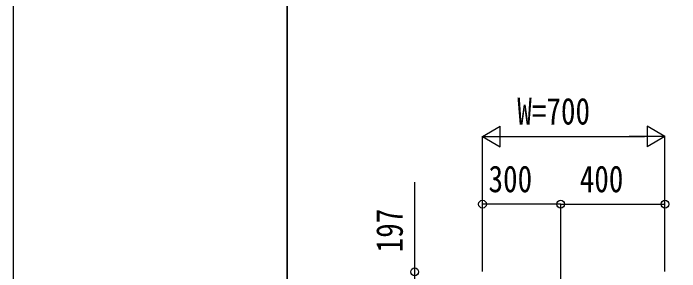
# Model space of a CAD drawing. Units: millimetres, scale not verified. Extents: x -14718 to 14718, y -10395 to 10395.
# Drawn here: x -14718 to -12161, y 5913 to 6905 of the extents above; entities that cross this region are included whole.
import ezdxf
from ezdxf.enums import TextEntityAlignment as Align

# ---------------------------------------------------------------- set-up
doc = ezdxf.new("R2010")
doc.units = ezdxf.units.MM
doc.header["$LTSCALE"] = 40
for name, color, linetype in [('0-1_USER1', 3, 'Continuous'), ('0-5_YKK_D', 6, 'Continuous'), ('0-6_YKK_ZWAK', 7, 'Continuous')]:
    doc.layers.add(name, color=color, linetype=linetype)
doc.styles.add('ＭＳ ゴシック', font='')
doc.styles.get('ＭＳ ゴシック').set_extended_font_data('MS Gothic')

msp = doc.modelspace()

# ---------------------------------------------------------------- linework, layer by layer
at = {"layer": '0-1_USER1'}
msp.add_line((-13667.43, 9712.5), (-13667.43, -8187.5), dxfattribs=at)
at = {"layer": '0-5_YKK_D'}
for p, q in [((-12917.43, 6432.5), (-12849.01, 6472)), ((-12849.01, 6393), (-12849.01, 6472)), ((-12217.43, 6432.5), (-12285.85, 6472)), ((-12285.85, 6472), (-12285.85, 6393)), ((-12917.43, 5914.5), (-12917.43, 6433.5)), ((-12917.43, 6432.5), (-12849.01, 6393)), ((-12917.43, 6432.5), (-12780.6, 6432.5)), ((-12838.43, 6432.5), (-12296.43, 6432.5)), ((-12217.43, 6432.5), (-12354.26, 6432.5)), ((-12217.43, 6432.5), (-12285.85, 6393)), ((-12217.43, 5914.5), (-12217.43, 6433.5)), ((-12917.43, 5913.5), (-12917.43, 6173.5)), ((-12617.43, 6172.5), (-12917.43, 6172.5)), ((-12617.43, 5716.5), (-12617.43, 6173.5)), ((-12617.43, 5716.5), (-12617.43, 6173.5)), ((-12617.43, 6172.5), (-12217.43, 6172.5)), ((-12217.43, 5913.5), (-12217.43, 6173.5))]:
    msp.add_line(p, q, dxfattribs=at)
msp.add_lwpolyline([(-13177.43, 5715.5), (-13177.43, 5912.5), (-13177.43, 6256.37)], dxfattribs=at)
for centre in [(-12917.43, 6172.5), (-12617.43, 6172.5), (-12617.43, 6172.5), (-12217.43, 6172.5), (-13177.43, 5912.5)]:
    msp.add_circle(centre, 15, dxfattribs=at)
at = {"layer": '0-6_YKK_ZWAK'}
msp.add_line((-13667.43, -8837.5), (-13667.43, 9712.5), dxfattribs=at)
msp.add_lwpolyline([(-14717.5, -10395), (14717.5, -10395), (14717.5, 10395), (-14717.5, 10395)], close=True, dxfattribs=at)

# ---------------------------------------------------------------- texts
at = {"layer": '0-5_YKK_D', "style": 'ＭＳ ゴシック', "width": 0.8}
for s, p in [('W=700', (-12783.96, 6447.5)), ('300', (-12894.36, 6187.5)), ('400', (-12544.36, 6187.5))]:
    msp.add_text(s, height=102.6, dxfattribs=at).set_placement(p, align=Align.BOTTOM_LEFT)
msp.add_text('197', height=102.6, rotation=90, dxfattribs=at).set_placement((-13192.43, 5987.5), align=Align.BOTTOM_LEFT)

doc.saveas('drawing.dxf')
